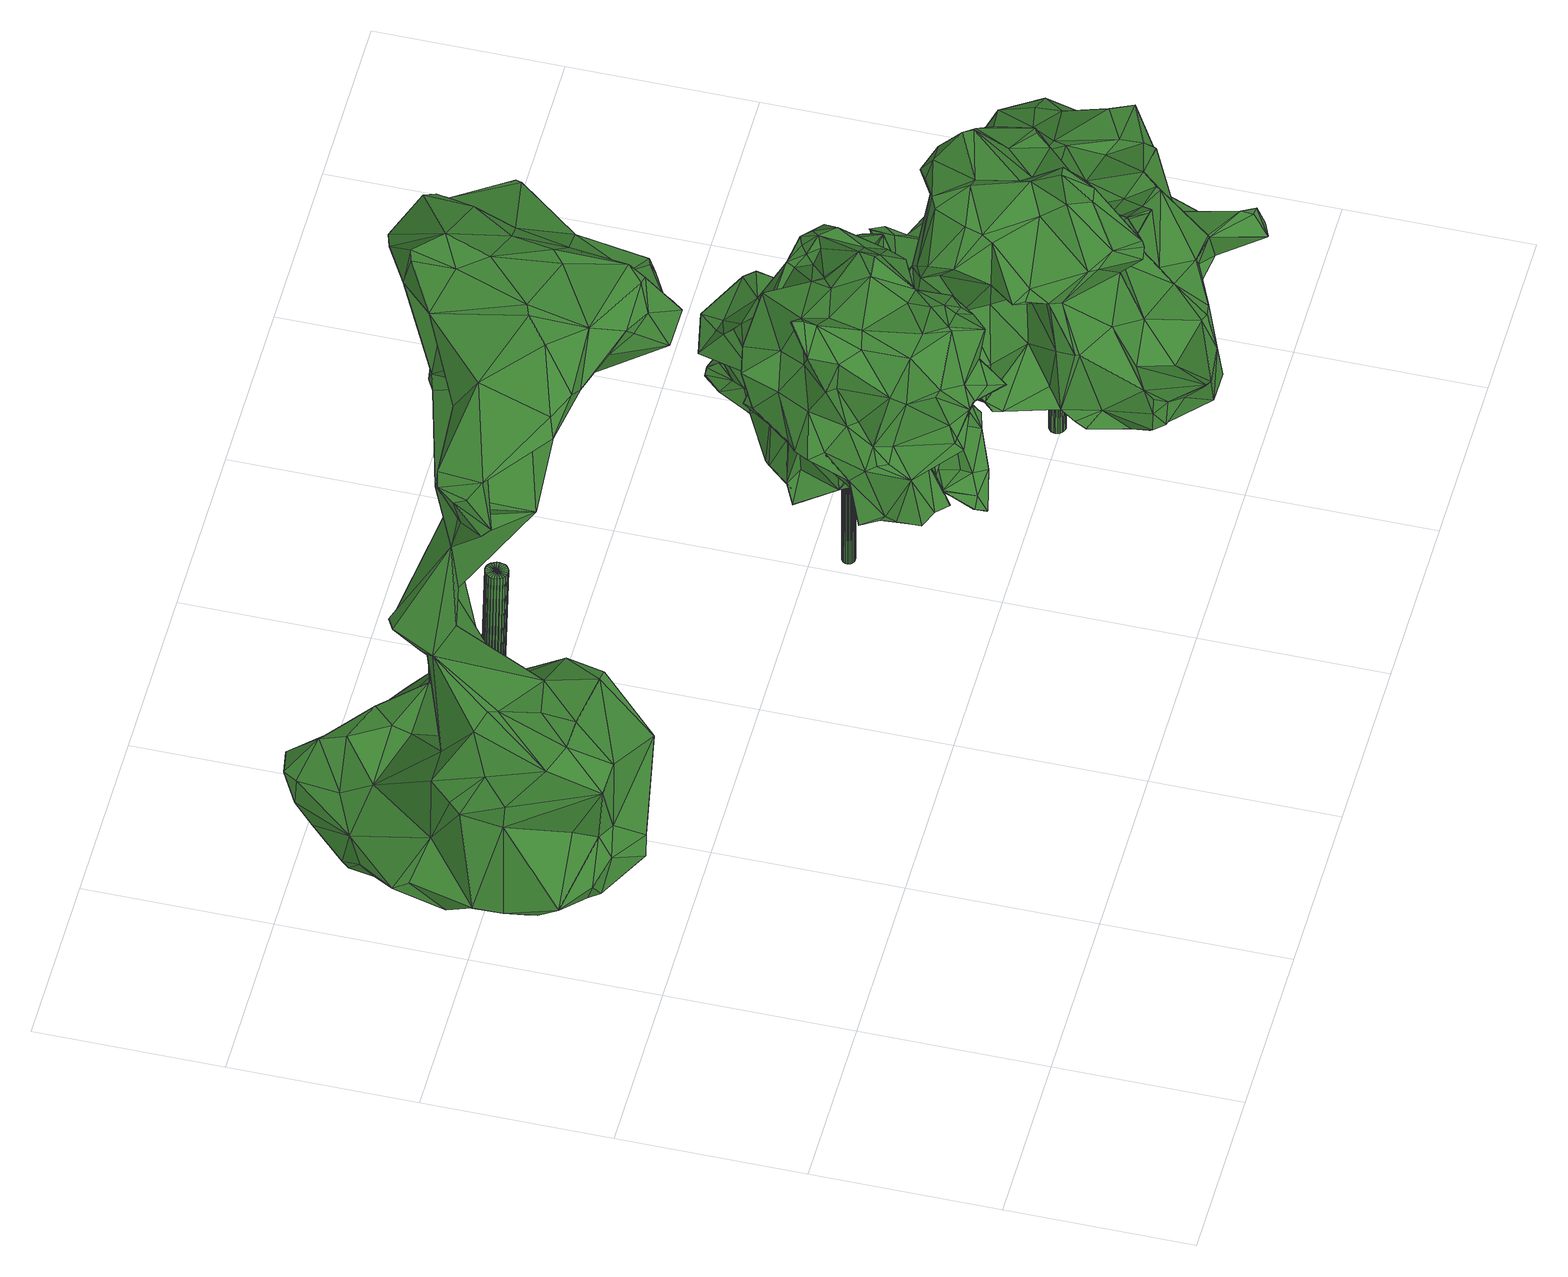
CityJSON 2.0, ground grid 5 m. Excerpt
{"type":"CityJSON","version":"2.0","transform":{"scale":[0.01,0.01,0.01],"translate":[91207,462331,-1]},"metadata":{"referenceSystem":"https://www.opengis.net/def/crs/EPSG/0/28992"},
"CityObjects":{
"tree1":{"type":"SolitaryVegetationObject","attributes":{"gtid":164,"crown_width_m":11.63,"crown_median_z":6.76,"trunk_H_m":7.31,"trunk_DBH_m":0.598,"trunk_radius_m":0.299,"trunk_base_height_m":-0.55,"original_gtid":"168"},"geometry":[{"type":"Solid","lod":"3","boundaries":[[[[0,1,2]],[[3,4,5]],[[6,7,8]],[[6,8,9]],[[10,11,12]],[[13,14,15]],[[9,8,16]],[[17,18,19]],[[20,1,21]],[[22,23,24]],[[22,25,23]],[[26,27,28]],[[29,30,31]],[[32,33,34]],[[27,35,36]],[[37,36,35]],[[38,39,40]],[[41,15,14]],[[42,43,44]],[[45,46,47]],[[17,48,49]],[[50,51,52]],[[53,54,55]],[[56,57,58]],[[59,60,61]],[[62,63,64]],[[65,7,66]],[[19,18,67]],[[68,69,70]],[[71,72,73]],[[74,31,30]],[[2,75,18]],[[38,76,39]],[[67,77,78]],[[79,80,81]],[[82,28,27]],[[83,84,85]],[[86,87,88]],[[71,75,20]],[[73,75,71]],[[89,81,90]],[[91,92,60]],[[50,52,93]],[[27,36,94]],[[55,95,56]],[[96,45,97]],[[98,99,97]],[[66,7,6]],[[62,42,63]],[[45,47,98]],[[100,101,102]],[[103,104,105]],[[106,107,108]],[[109,4,110]],[[27,94,111]],[[65,112,7]],[[99,113,114]],[[115,116,3]],[[117,15,32]],[[7,112,8]],[[118,119,120]],[[120,119,50]],[[121,122,123]],[[124,125,17]],[[19,124,17]],[[31,57,29]],[[41,32,15]],[[19,65,124]],[[70,126,127]],[[67,78,65]],[[91,59,92]],[[52,51,128]],[[65,19,67]],[[18,77,67]],[[129,130,131]],[[132,131,130]],[[133,134,135]],[[133,135,136]],[[137,69,68]],[[137,68,128]],[[32,34,117]],[[132,107,24]],[[60,138,68]],[[139,33,32]],[[55,56,140]],[[55,141,95]],[[128,51,142]],[[102,142,51]],[[117,34,143]],[[50,100,51]],[[134,144,145]],[[10,12,101]],[[114,60,92]],[[100,133,101]],[[18,146,2]],[[17,146,18]],[[147,78,77]],[[148,110,115]],[[148,149,110]],[[44,150,151]],[[152,153,154]],[[155,154,153]],[[152,156,153]],[[155,153,156]],[[24,107,106]],[[126,155,127]],[[155,126,154]],[[137,157,158]],[[100,50,159]],[[160,143,161]],[[32,41,139]],[[152,139,41]],[[156,152,41]],[[92,99,114]],[[162,163,164]],[[3,116,4]],[[136,135,165]],[[166,167,168]],[[169,166,168]],[[147,77,75]],[[101,170,157]],[[171,66,140]],[[55,140,66]],[[172,173,174]],[[172,175,173]],[[110,176,109]],[[45,98,97]],[[177,74,178]],[[179,12,180]],[[82,180,12]],[[144,118,120]],[[92,59,99]],[[39,181,85]],[[182,84,16]],[[183,184,163]],[[170,179,82]],[[96,97,99]],[[96,99,59]],[[154,158,152]],[[99,98,113]],[[103,105,80]],[[52,138,93]],[[145,144,185]],[[90,38,177]],[[38,186,177]],[[163,46,164]],[[85,181,104]],[[56,29,57]],[[95,29,56]],[[119,159,50]],[[137,126,69]],[[57,31,187]],[[58,57,125]],[[3,5,14]],[[188,14,5]],[[187,189,57]],[[57,189,190]],[[190,189,49]],[[190,49,48]],[[48,17,125]],[[48,125,190]],[[151,150,191]],[[93,120,50]],[[104,181,105]],[[54,141,55]],[[188,5,166]],[[102,51,100]],[[185,120,93]],[[1,75,2]],[[123,192,121]],[[136,193,173]],[[194,195,21]],[[196,129,197]],[[198,22,106]],[[199,132,200]],[[201,200,132]],[[172,174,146]],[[202,203,204]],[[205,114,206]],[[205,206,93]],[[202,207,208]],[[202,204,207]],[[145,162,121]],[[185,144,120]],[[123,122,64]],[[131,132,24]],[[31,74,187]],[[132,209,210]],[[209,130,36]],[[129,36,130]],[[204,143,211]],[[122,121,162]],[[136,212,133]],[[66,6,53]],[[76,90,81]],[[208,111,196]],[[21,1,194]],[[1,0,194]],[[194,193,136]],[[213,193,194]],[[185,162,145]],[[40,210,38]],[[13,15,117]],[[24,106,22]],[[94,129,196]],[[212,214,133]],[[34,33,161]],[[95,141,215]],[[34,161,143]],[[4,116,110]],[[190,125,57]],[[159,119,133]],[[70,61,68]],[[60,68,61]],[[193,213,216]],[[77,18,75]],[[128,138,52]],[[202,208,148]],[[195,136,217]],[[134,118,144]],[[90,76,38]],[[76,81,80]],[[63,42,151]],[[27,111,208]],[[115,110,116]],[[189,186,218]],[[95,74,29]],[[215,74,95]],[[219,63,151]],[[219,151,191]],[[141,220,221]],[[222,223,203]],[[203,202,222]],[[224,22,198]],[[224,198,87]],[[225,226,227]],[[127,61,70]],[[78,147,86]],[[21,195,71]],[[20,21,71]],[[228,229,149]],[[168,44,43]],[[168,167,44]],[[211,160,157]],[[211,143,160]],[[121,192,145]],[[134,145,192]],[[11,230,26]],[[78,86,65]],[[112,65,86]],[[73,231,232]],[[23,233,131]],[[234,173,175]],[[234,175,210]],[[182,85,84]],[[101,157,102]],[[151,42,44]],[[235,236,131]],[[85,104,83]],[[40,201,210]],[[141,79,215]],[[169,237,166]],[[169,127,237]],[[238,73,232]],[[238,232,147]],[[184,206,113]],[[96,59,239]],[[24,23,131]],[[72,71,217]],[[88,112,86]],[[133,100,159]],[[136,195,194]],[[177,178,90]],[[134,133,119]],[[240,107,199]],[[240,199,85]],[[115,202,148]],[[177,187,74]],[[177,186,187]],[[199,200,39]],[[173,37,136]],[[47,163,184]],[[220,54,226]],[[220,141,54]],[[82,179,180]],[[53,55,66]],[[84,83,225]],[[110,149,176]],[[44,167,150]],[[240,108,107]],[[241,141,221]],[[82,242,170]],[[211,242,204]],[[208,219,228]],[[89,243,215]],[[85,244,240]],[[79,81,89]],[[210,175,245]],[[162,62,122]],[[162,164,62]],[[62,64,122]],[[47,46,163]],[[245,49,218]],[[245,218,210]],[[94,36,129]],[[39,200,40]],[[201,40,200]],[[113,206,114]],[[246,219,235]],[[247,134,192]],[[10,101,133]],[[118,134,119]],[[192,123,64]],[[25,165,23]],[[22,165,25]],[[183,206,184]],[[93,206,183]],[[248,169,168]],[[227,226,54]],[[64,63,192]],[[58,125,124]],[[247,135,134]],[[137,142,102]],[[132,130,209]],[[39,76,181]],[[105,181,76]],[[105,76,80]],[[249,10,214]],[[249,214,212]],[[87,232,224]],[[235,208,236]],[[235,219,208]],[[45,250,46]],[[80,79,103]],[[89,215,79]],[[62,43,42]],[[222,13,223]],[[209,234,210]],[[207,204,82]],[[208,207,82]],[[208,82,27]],[[114,138,60]],[[165,233,23]],[[246,233,165]],[[230,249,212]],[[219,192,63]],[[11,249,230]],[[90,243,89]],[[251,172,146]],[[114,205,138]],[[93,138,205]],[[131,233,235]],[[58,124,171]],[[82,204,242]],[[227,252,9]],[[53,9,252]],[[208,196,236]],[[197,236,196]],[[197,129,236]],[[131,236,129]],[[29,74,30]],[[215,243,74]],[[189,187,186]],[[90,178,243]],[[74,243,178]],[[68,138,128]],[[169,61,127]],[[253,85,182]],[[253,182,244]],[[253,244,85]],[[191,254,219]],[[171,140,58]],[[58,140,56]],[[87,198,182]],[[182,198,244]],[[46,250,164]],[[96,250,45]],[[156,237,155]],[[127,155,237]],[[164,43,62]],[[136,165,22]],[[136,37,26]],[[136,26,230]],[[212,136,230]],[[10,133,214]],[[101,12,179]],[[170,101,179]],[[102,157,137]],[[143,203,117]],[[237,255,166]],[[217,256,72]],[[93,183,185]],[[162,183,163]],[[185,183,162]],[[98,184,113]],[[98,47,184]],[[11,10,249]],[[222,3,13]],[[13,3,14]],[[238,147,73]],[[248,168,239]],[[248,239,169]],[[96,239,250]],[[168,250,239]],[[38,210,218]],[[38,218,186]],[[70,69,126]],[[41,14,257]],[[14,255,257]],[[194,0,213]],[[59,91,60]],[[204,203,143]],[[192,219,247]],[[137,128,142]],[[73,147,75]],[[246,247,219]],[[104,225,83]],[[66,171,65]],[[252,54,53]],[[252,227,54]],[[124,65,171]],[[149,229,176]],[[165,135,246]],[[247,246,135]],[[146,174,258]],[[37,35,26]],[[27,26,35]],[[203,13,117]],[[224,232,231]],[[223,13,203]],[[146,17,251]],[[150,109,176]],[[148,208,228]],[[148,228,149]],[[244,108,240]],[[198,108,244]],[[258,174,216]],[[213,258,216]],[[237,156,257]],[[20,75,1]],[[41,257,156]],[[210,201,132]],[[84,225,227]],[[225,104,221]],[[103,241,221]],[[103,221,104]],[[220,225,221]],[[189,218,49]],[[59,61,169]],[[26,28,11]],[[11,28,12]],[[82,12,28]],[[237,257,255]],[[107,132,199]],[[3,222,115]],[[8,259,16]],[[112,259,8]],[[199,39,85]],[[88,259,112]],[[4,109,5]],[[106,108,198]],[[115,222,202]],[[22,231,72]],[[22,224,231]],[[14,188,255]],[[166,255,188]],[[72,256,22]],[[195,217,71]],[[109,150,5]],[[166,5,150]],[[167,166,150]],[[173,216,174]],[[193,216,173]],[[136,256,217]],[[22,256,136]],[[182,16,88]],[[182,88,87]],[[245,172,251]],[[175,172,245]],[[191,150,176]],[[191,176,254]],[[157,170,242]],[[157,242,211]],[[0,258,213]],[[169,239,59]],[[2,258,0]],[[146,258,2]],[[251,17,260]],[[16,84,261]],[[9,53,6]],[[227,261,84]],[[9,16,261]],[[9,261,227]],[[225,220,226]],[[241,79,141]],[[103,79,241]],[[49,260,17]],[[251,260,245]],[[245,260,49]],[[73,72,231]],[[234,262,173]],[[173,262,37]],[[37,262,36]],[[36,262,209]],[[234,209,262]],[[86,232,87]],[[86,147,232]],[[43,164,250]],[[168,43,250]],[[196,111,94]],[[228,219,254]],[[235,233,246]],[[88,16,259]],[[254,176,229]],[[254,229,228]],[[157,160,158]],[[139,158,33]],[[152,158,139]],[[161,33,158]],[[137,158,126]],[[126,158,154]],[[161,158,160]],[[263,264,265]],[[263,265,266]],[[266,265,267]],[[266,267,268]],[[265,264,269]],[[265,269,267]],[[267,269,270]],[[267,270,268]],[[269,264,271]],[[269,271,270]],[[270,271,272]],[[270,272,268]],[[271,264,273]],[[271,273,272]],[[272,273,274]],[[272,274,268]],[[273,264,275]],[[273,275,274]],[[274,275,276]],[[274,276,268]],[[275,264,277]],[[275,277,276]],[[276,277,278]],[[276,278,268]],[[277,264,279]],[[277,279,278]],[[278,279,280]],[[278,280,268]],[[279,264,281]],[[279,281,280]],[[280,281,282]],[[280,282,268]],[[281,264,283]],[[281,283,282]],[[282,283,284]],[[282,284,268]],[[283,264,285]],[[283,285,284]],[[284,285,286]],[[284,286,268]],[[285,264,287]],[[285,287,286]],[[286,287,288]],[[286,288,268]],[[287,264,289]],[[287,289,288]],[[288,289,290]],[[288,290,268]],[[289,264,291]],[[289,291,290]],[[290,291,292]],[[290,292,268]],[[291,264,293]],[[291,293,292]],[[292,293,294]],[[292,294,268]],[[293,264,295]],[[293,295,294]],[[294,295,296]],[[294,296,268]],[[295,264,297]],[[295,297,296]],[[296,297,298]],[[296,298,268]],[[297,264,299]],[[297,299,298]],[[298,299,300]],[[298,300,268]],[[299,264,301]],[[299,301,300]],[[300,301,302]],[[300,302,268]],[[301,264,303]],[[301,303,302]],[[302,303,304]],[[302,304,268]],[[303,264,305]],[[303,305,304]],[[304,305,306]],[[304,306,268]],[[305,264,307]],[[305,307,306]],[[306,307,308]],[[306,308,268]],[[307,264,309]],[[307,309,308]],[[308,309,310]],[[308,310,268]],[[309,264,311]],[[309,311,310]],[[310,311,312]],[[310,312,268]],[[311,264,263]],[[311,263,312]],[[312,263,266]],[[312,266,268]]]]}]},
"tree2":{"type":"SolitaryVegetationObject","attributes":{"gtid":230,"crown_width_m":7.37,"crown_median_z":6.61,"trunk_H_m":6.87,"trunk_DBH_m":0.347,"trunk_radius_m":0.173,"trunk_base_height_m":-0.26,"original_gtid":"235"},"geometry":[{"type":"Solid","lod":"3","boundaries":[[[[313,314,315]],[[316,317,318]],[[319,320,321]],[[322,321,323]],[[324,325,326]],[[327,328,329]],[[330,331,332]],[[333,334,335]],[[336,337,338]],[[339,340,341]],[[342,341,340]],[[343,319,344]],[[345,346,347]],[[343,348,349]],[[350,351,352]],[[353,354,355]],[[356,357,358]],[[359,360,361]],[[362,363,364]],[[365,366,367]],[[368,369,370]],[[371,372,373]],[[374,375,376]],[[377,376,375]],[[378,379,380]],[[381,382,383]],[[329,328,384]],[[385,386,387]],[[388,387,386]],[[389,346,390]],[[391,392,393]],[[329,394,327]],[[370,395,391]],[[370,391,396]],[[397,398,399]],[[321,400,319]],[[327,401,328]],[[322,402,403]],[[388,379,404]],[[356,358,405]],[[406,407,376]],[[382,381,408]],[[409,403,402]],[[410,335,334]],[[411,356,412]],[[411,412,413]],[[394,329,382]],[[334,333,414]],[[415,416,417]],[[396,418,370]],[[419,415,318]],[[420,421,377]],[[422,421,420]],[[342,423,424]],[[425,361,426]],[[334,414,410]],[[427,428,429]],[[430,431,353]],[[353,355,430]],[[432,433,434]],[[435,401,327]],[[379,426,436]],[[425,426,379]],[[437,335,438]],[[437,438,413]],[[338,337,439]],[[338,439,430]],[[415,419,440]],[[441,413,410]],[[352,442,443]],[[444,445,446]],[[342,446,445]],[[409,447,403]],[[369,447,370]],[[448,449,450]],[[451,452,453]],[[454,455,456]],[[420,375,457]],[[328,401,458]],[[459,460,461]],[[462,463,325]],[[464,465,362]],[[466,465,464]],[[388,425,379]],[[467,444,466]],[[449,468,450]],[[345,347,469]],[[470,467,471]],[[467,470,444]],[[472,473,352]],[[449,474,475]],[[385,475,474]],[[322,323,402]],[[315,314,476]],[[477,349,478]],[[479,480,481]],[[479,481,469]],[[396,391,482]],[[350,483,484]],[[485,486,487]],[[488,486,485]],[[489,317,316]],[[489,316,406]],[[490,369,484]],[[327,394,491]],[[408,492,493]],[[494,485,487]],[[485,494,495]],[[430,439,496]],[[337,496,439]],[[497,336,313]],[[497,313,315]],[[369,498,484]],[[365,499,383]],[[364,500,501]],[[499,427,502]],[[473,359,352]],[[503,504,487]],[[398,505,378]],[[506,507,417]],[[432,508,509]],[[510,509,508]],[[313,336,511]],[[512,321,320]],[[418,513,514]],[[515,516,517]],[[396,482,518]],[[503,487,519]],[[342,520,341]],[[440,521,415]],[[505,422,420]],[[356,405,422]],[[389,390,522]],[[353,523,524]],[[499,381,383]],[[525,339,410]],[[365,427,499]],[[512,320,526]],[[476,445,444]],[[527,528,460]],[[528,461,460]],[[496,470,471]],[[496,471,529]],[[477,320,349]],[[319,349,320]],[[488,485,530]],[[455,436,518]],[[394,382,491]],[[531,399,532]],[[454,399,455]],[[381,492,408]],[[399,456,533]],[[454,456,399]],[[531,397,399]],[[463,462,534]],[[412,356,535]],[[412,535,413]],[[373,431,430]],[[327,491,435]],[[323,512,402]],[[536,531,537]],[[538,539,384]],[[540,541,542]],[[500,364,363]],[[362,424,344]],[[507,543,415]],[[487,504,494]],[[436,380,379]],[[348,515,333]],[[329,366,382]],[[383,382,366]],[[448,544,449]],[[545,449,544]],[[389,458,346]],[[389,538,458]],[[460,459,546]],[[547,417,548]],[[547,460,417]],[[333,515,414]],[[356,422,535]],[[540,525,414]],[[441,525,540]],[[496,337,497]],[[352,359,361]],[[397,535,422]],[[549,363,362]],[[358,421,405]],[[351,550,472]],[[551,330,552]],[[551,552,462]],[[332,553,330]],[[352,351,472]],[[361,425,554]],[[388,554,425]],[[462,552,555]],[[534,462,555]],[[358,317,421]],[[556,557,558]],[[491,382,559]],[[482,560,399]],[[422,405,421]],[[526,409,512]],[[343,423,348]],[[343,344,423]],[[447,490,403]],[[348,423,515]],[[506,561,542]],[[321,510,400]],[[554,386,385]],[[388,386,554]],[[422,505,398]],[[422,398,397]],[[556,408,493]],[[557,556,493]],[[510,508,562]],[[526,320,392]],[[319,343,349]],[[323,321,512]],[[402,512,409]],[[457,563,420]],[[378,420,563]],[[355,507,564]],[[565,555,566]],[[321,322,510]],[[324,326,567]],[[506,417,561]],[[367,366,568]],[[538,384,458]],[[328,458,384]],[[336,338,569]],[[511,336,569]],[[535,397,531]],[[554,385,558]],[[504,523,570]],[[431,570,523]],[[508,432,571]],[[460,572,417]],[[488,530,534]],[[407,534,530]],[[573,549,362]],[[529,373,430]],[[393,560,391]],[[393,532,560]],[[573,400,549]],[[574,415,543]],[[376,421,489]],[[377,421,376]],[[496,497,470]],[[324,462,325]],[[490,484,433]],[[508,571,434]],[[346,458,347]],[[368,550,498]],[[567,551,324]],[[575,428,576]],[[399,560,532]],[[447,369,490]],[[344,424,423]],[[545,577,480]],[[495,577,545]],[[525,441,528]],[[361,578,352]],[[540,521,441]],[[455,533,456]],[[482,533,455]],[[482,455,518]],[[533,482,399]],[[374,376,579]],[[580,375,581]],[[371,373,529]],[[494,371,495]],[[528,521,540]],[[389,501,538]],[[464,362,364]],[[464,364,466]],[[377,375,420]],[[396,518,418]],[[342,445,423]],[[391,560,482]],[[378,563,404]],[[400,510,549]],[[494,504,372]],[[404,387,388]],[[582,569,338]],[[542,569,582]],[[506,355,564]],[[582,338,430]],[[428,583,584]],[[507,415,417]],[[542,541,569]],[[484,483,429]],[[434,484,429]],[[317,585,318]],[[358,585,317]],[[316,326,406]],[[406,326,463]],[[441,411,413]],[[440,411,441]],[[410,438,335]],[[434,575,562]],[[576,562,575]],[[440,419,411]],[[352,502,427]],[[384,366,329]],[[574,326,415]],[[567,326,574]],[[567,574,543]],[[504,524,523]],[[444,470,476]],[[408,586,587]],[[588,586,408]],[[475,580,449]],[[316,415,326]],[[457,375,580]],[[384,539,366]],[[453,452,589]],[[426,513,436]],[[368,498,369]],[[451,590,559]],[[382,451,559]],[[491,559,590]],[[435,491,590]],[[478,591,532]],[[531,532,591]],[[441,521,440]],[[497,337,336]],[[540,446,528]],[[573,319,400]],[[576,510,562]],[[576,549,510]],[[344,319,573]],[[416,548,417]],[[532,393,478]],[[477,478,393]],[[524,354,353]],[[592,354,524]],[[320,393,392]],[[320,477,393]],[[442,578,557]],[[593,565,566]],[[526,395,409]],[[447,409,395]],[[447,395,370]],[[495,371,577]],[[392,395,526]],[[413,535,594]],[[391,395,392]],[[524,504,503]],[[524,503,595]],[[413,594,437]],[[404,457,387]],[[376,489,406]],[[555,593,566]],[[494,372,371]],[[436,455,380]],[[553,552,330]],[[503,488,593]],[[503,593,595]],[[596,449,545]],[[451,587,586]],[[446,525,528]],[[342,525,446]],[[540,546,446]],[[459,461,424]],[[462,324,551]],[[521,416,415]],[[527,416,528]],[[521,528,416]],[[545,544,495]],[[451,586,449]],[[529,430,496]],[[597,576,428]],[[527,460,416]],[[475,387,580]],[[434,433,484]],[[408,556,588]],[[404,563,457]],[[528,598,461]],[[558,385,556]],[[583,429,584]],[[471,467,529]],[[546,444,446]],[[442,352,578]],[[558,557,578]],[[497,315,470]],[[476,470,315]],[[316,318,415]],[[529,599,480]],[[467,599,529]],[[541,414,600]],[[541,600,569]],[[531,591,537]],[[478,537,591]],[[378,505,420]],[[350,352,427]],[[317,489,421]],[[382,408,451]],[[410,413,438]],[[515,517,414]],[[383,366,365]],[[515,423,516]],[[555,552,553]],[[344,573,362]],[[490,433,601]],[[483,427,429]],[[483,350,427]],[[547,548,416]],[[410,414,525]],[[353,431,523]],[[455,399,380]],[[398,380,399]],[[430,602,582]],[[355,602,430]],[[424,461,520]],[[522,501,389]],[[424,520,342]],[[370,418,368]],[[453,480,479]],[[518,436,513]],[[529,480,577]],[[529,577,371]],[[331,543,507]],[[376,407,579]],[[428,584,429]],[[553,593,555]],[[551,567,330]],[[543,331,567]],[[331,330,567]],[[453,603,451]],[[542,602,506]],[[335,478,604]],[[404,379,378]],[[335,604,333]],[[385,387,475]],[[580,387,457]],[[554,578,361]],[[557,493,442]],[[442,493,443]],[[410,339,441]],[[441,339,528]],[[488,503,486]],[[569,600,511]],[[458,401,605]],[[458,605,347]],[[579,530,485]],[[407,530,579]],[[345,390,346]],[[522,390,345]],[[472,550,368]],[[545,480,589]],[[449,452,451]],[[596,452,449]],[[443,502,352]],[[545,589,452]],[[596,545,452]],[[448,606,544]],[[570,431,373]],[[372,570,373]],[[322,403,509]],[[520,461,607]],[[398,378,380]],[[322,509,510]],[[597,538,501]],[[597,501,576]],[[492,502,493]],[[443,493,502]],[[381,499,502]],[[381,502,492]],[[511,600,313]],[[558,578,554]],[[540,561,546]],[[561,540,542]],[[385,474,588]],[[453,589,480]],[[345,469,481]],[[345,481,522]],[[467,481,599]],[[480,599,481]],[[582,602,542]],[[546,459,465]],[[546,465,444]],[[444,465,466]],[[536,608,437]],[[335,437,608]],[[356,411,357]],[[500,363,576]],[[549,576,363]],[[540,414,541]],[[463,407,406]],[[407,463,534]],[[418,514,360]],[[467,466,481]],[[364,522,481]],[[364,481,466]],[[426,361,360]],[[333,604,348]],[[349,348,604]],[[349,604,478]],[[335,608,478]],[[537,478,608]],[[536,537,608]],[[368,360,472]],[[368,418,360]],[[472,360,473]],[[473,360,359]],[[339,609,598]],[[586,588,474]],[[586,474,449]],[[385,588,556]],[[504,570,372]],[[339,598,528]],[[536,594,531]],[[535,531,594]],[[597,610,538]],[[424,465,459]],[[424,362,465]],[[453,611,590]],[[332,331,592]],[[479,469,612]],[[479,612,453]],[[342,340,525]],[[339,525,340]],[[460,547,416]],[[401,611,613]],[[453,613,611]],[[536,437,594]],[[314,445,476]],[[486,519,487]],[[503,519,486]],[[609,520,607]],[[506,602,355]],[[432,434,571]],[[403,490,509]],[[463,326,325]],[[417,572,561]],[[500,576,501]],[[426,514,513]],[[426,360,514]],[[546,572,460]],[[427,610,428]],[[427,365,610]],[[451,408,587]],[[364,501,522]],[[597,428,610]],[[612,469,613]],[[469,347,613]],[[365,538,610]],[[365,367,538]],[[318,585,357]],[[358,357,585]],[[609,341,520]],[[339,341,609]],[[314,517,516]],[[314,516,423]],[[451,603,590]],[[453,590,603]],[[314,313,517]],[[506,564,507]],[[318,357,419]],[[411,419,357]],[[590,611,614]],[[590,614,435]],[[374,606,615]],[[450,615,448]],[[448,615,606]],[[561,572,546]],[[468,449,580]],[[616,495,617]],[[616,617,606]],[[579,606,374]],[[544,606,617]],[[544,617,495]],[[495,616,485]],[[485,616,579]],[[606,579,616]],[[468,615,450]],[[468,580,615]],[[374,615,375]],[[580,581,615]],[[375,615,581]],[[595,592,524]],[[612,613,453]],[[613,347,605]],[[613,605,401]],[[539,568,366]],[[539,538,568]],[[367,568,538]],[[593,592,595]],[[507,592,331]],[[593,553,592]],[[553,332,592]],[[418,518,513]],[[600,414,517]],[[600,517,313]],[[592,507,354]],[[355,354,507]],[[534,565,488]],[[488,565,593]],[[508,434,562]],[[575,434,583]],[[565,534,555]],[[423,445,314]],[[609,607,598]],[[461,598,607]],[[435,614,401]],[[611,401,614]],[[601,509,490]],[[433,432,618]],[[433,618,601]],[[601,618,509]],[[509,618,432]],[[434,429,583]],[[575,583,428]],[[484,498,550]],[[351,350,550]],[[484,550,350]],[[619,620,621]],[[619,621,622]],[[622,621,623]],[[622,623,624]],[[621,620,625]],[[621,625,623]],[[623,625,626]],[[623,626,624]],[[625,620,627]],[[625,627,626]],[[626,627,628]],[[626,628,624]],[[627,620,629]],[[627,629,628]],[[628,629,630]],[[628,630,624]],[[629,620,631]],[[629,631,630]],[[630,631,632]],[[630,632,624]],[[631,620,633]],[[631,633,632]],[[632,633,634]],[[632,634,624]],[[633,620,635]],[[633,635,634]],[[634,635,636]],[[634,636,624]],[[635,620,637]],[[635,637,636]],[[636,637,638]],[[636,638,624]],[[637,620,639]],[[637,639,638]],[[638,639,640]],[[638,640,624]],[[639,620,641]],[[639,641,640]],[[640,641,642]],[[640,642,624]],[[641,620,643]],[[641,643,642]],[[642,643,644]],[[642,644,624]],[[643,620,645]],[[643,645,644]],[[644,645,646]],[[644,646,624]],[[645,620,647]],[[645,647,646]],[[646,647,648]],[[646,648,624]],[[647,620,649]],[[647,649,648]],[[648,649,650]],[[648,650,624]],[[649,620,651]],[[649,651,650]],[[650,651,652]],[[650,652,624]],[[651,620,653]],[[651,653,652]],[[652,653,654]],[[652,654,624]],[[653,620,655]],[[653,655,654]],[[654,655,656]],[[654,656,624]],[[655,620,657]],[[655,657,656]],[[656,657,658]],[[656,658,624]],[[657,620,659]],[[657,659,658]],[[658,659,660]],[[658,660,624]],[[659,620,661]],[[659,661,660]],[[660,661,662]],[[660,662,624]],[[661,620,663]],[[661,663,662]],[[662,663,664]],[[662,664,624]],[[663,620,665]],[[663,665,664]],[[664,665,666]],[[664,666,624]],[[665,620,667]],[[665,667,666]],[[666,667,668]],[[666,668,624]],[[667,620,619]],[[667,619,668]],[[668,619,622]],[[668,622,624]]]]}]},
"tree3":{"type":"SolitaryVegetationObject","attributes":{"gtid":231,"crown_width_m":10.08,"crown_median_z":5.76,"trunk_H_m":5.9,"trunk_DBH_m":0.44,"trunk_radius_m":0.22,"trunk_base_height_m":-0.14,"original_gtid":"236"},"geometry":[{"type":"Solid","lod":"3","boundaries":[[[[669,670,671]],[[669,671,672]],[[673,674,675]],[[676,677,678]],[[679,671,680]],[[681,680,671]],[[682,683,684]],[[685,686,687]],[[688,689,690]],[[691,692,693]],[[694,695,696]],[[697,698,699]],[[700,701,702]],[[703,704,705]],[[706,699,698]],[[707,671,708]],[[707,672,671]],[[709,710,711]],[[712,713,714]],[[701,715,716]],[[717,718,719]],[[720,719,718]],[[702,721,722]],[[701,723,702]],[[704,724,705]],[[725,726,727]],[[728,729,730]],[[731,732,733]],[[731,733,734]],[[676,735,736]],[[737,728,699]],[[738,739,740]],[[710,741,742]],[[743,744,745]],[[708,746,707]],[[747,748,749]],[[670,681,671]],[[750,751,752]],[[750,752,748]],[[689,753,754]],[[755,756,757]],[[694,758,695]],[[759,760,761]],[[762,669,763]],[[672,763,669]],[[756,755,764]],[[687,756,764]],[[765,766,680]],[[765,680,724]],[[767,758,768]],[[769,768,758]],[[770,771,772]],[[772,773,774]],[[737,729,728]],[[773,740,739]],[[771,740,773]],[[775,776,777]],[[670,669,762]],[[778,716,779]],[[780,781,782]],[[708,783,746]],[[784,785,786]],[[781,783,787]],[[783,781,746]],[[674,788,789]],[[763,780,790]],[[769,758,694]],[[791,792,793]],[[791,728,792]],[[794,738,795]],[[682,796,797]],[[747,750,748]],[[798,799,800]],[[801,737,706]],[[706,737,699]],[[692,802,803]],[[804,805,806]],[[804,807,805]],[[808,809,810]],[[781,780,746]],[[682,684,796]],[[772,811,770]],[[696,812,769]],[[813,814,815]],[[816,808,817]],[[818,710,819]],[[801,820,821]],[[822,703,823]],[[705,823,703]],[[788,674,824]],[[738,794,739]],[[739,794,825]],[[825,794,826]],[[680,787,679]],[[827,828,829]],[[830,829,828]],[[831,743,745]],[[729,737,832]],[[754,833,834]],[[760,835,836]],[[837,835,760]],[[696,829,830]],[[800,838,839]],[[810,768,840]],[[835,805,807]],[[837,805,835]],[[745,841,842]],[[717,763,790]],[[786,675,674]],[[786,674,843]],[[718,844,845]],[[846,684,847]],[[696,769,694]],[[771,773,772]],[[848,849,695]],[[778,701,716]],[[696,695,849]],[[850,851,802]],[[819,710,852]],[[819,852,751]],[[853,854,841]],[[730,855,856]],[[855,840,846]],[[857,812,696]],[[710,742,711]],[[858,859,832]],[[860,839,744]],[[799,836,861]],[[862,806,805]],[[863,864,865]],[[784,866,861]],[[867,868,725]],[[755,757,869]],[[870,871,872]],[[862,670,873]],[[874,836,799]],[[712,714,869]],[[712,869,757]],[[770,740,771]],[[875,799,861]],[[700,715,701]],[[731,822,823]],[[672,746,780]],[[794,795,826]],[[709,876,777]],[[745,744,853]],[[877,878,879]],[[717,719,880]],[[881,865,874]],[[882,883,884]],[[885,886,697]],[[887,840,769]],[[887,769,812]],[[888,826,795]],[[888,698,826]],[[889,890,891]],[[889,891,892]],[[893,727,726]],[[707,746,672]],[[884,894,882]],[[752,751,852]],[[673,675,807]],[[786,807,675]],[[714,895,869]],[[749,748,752]],[[749,752,896]],[[747,749,858]],[[858,821,747]],[[792,878,877]],[[897,898,728]],[[709,777,896]],[[820,801,888]],[[880,899,762]],[[759,761,900]],[[730,901,855]],[[859,901,730]],[[902,903,736]],[[744,839,838]],[[904,905,906]],[[907,905,904]],[[709,852,710]],[[908,782,765]],[[766,765,782]],[[681,759,909]],[[784,843,866]],[[716,910,797]],[[759,837,760]],[[805,837,759]],[[805,759,862]],[[863,865,831]],[[718,845,720]],[[758,911,695]],[[767,911,758]],[[728,898,792]],[[878,792,898]],[[912,700,892]],[[747,821,820]],[[825,826,885]],[[825,885,685]],[[913,793,914]],[[885,914,793]],[[710,818,741]],[[846,887,684]],[[779,797,796]],[[779,796,915]],[[902,736,842]],[[887,846,840]],[[800,799,875]],[[708,671,679]],[[916,777,876]],[[765,724,704]],[[824,674,673]],[[725,770,867]],[[840,855,901]],[[841,745,853]],[[866,843,789]],[[888,706,698]],[[739,825,773]],[[917,918,871]],[[845,911,720]],[[747,820,750]],[[783,679,787]],[[783,708,679]],[[919,759,900]],[[695,911,848]],[[920,776,899]],[[920,899,880]],[[921,910,715]],[[716,715,910]],[[787,680,781]],[[766,781,680]],[[824,789,788]],[[820,893,750]],[[922,824,673]],[[824,882,691]],[[888,801,706]],[[709,752,852]],[[752,709,896]],[[923,871,831]],[[922,882,824]],[[883,882,922]],[[720,911,767]],[[924,803,802]],[[884,925,926]],[[927,928,845]],[[862,681,670]],[[759,681,862]],[[868,867,929]],[[685,930,774]],[[733,872,871]],[[722,892,702]],[[715,700,912]],[[885,826,886]],[[842,871,923]],[[842,923,745]],[[772,774,869]],[[863,831,931]],[[800,875,932]],[[803,933,934]],[[731,823,705]],[[681,909,680]],[[725,727,740]],[[740,727,738]],[[825,685,773]],[[795,727,893]],[[725,740,770]],[[854,712,935]],[[693,692,803]],[[803,936,693]],[[786,835,807]],[[674,789,843]],[[835,786,785]],[[738,727,795]],[[937,898,897]],[[878,898,937]],[[732,900,761]],[[705,900,732]],[[756,935,757]],[[883,804,873]],[[916,876,926]],[[863,732,864]],[[880,763,717]],[[762,763,880]],[[790,782,908]],[[873,806,862]],[[873,804,806]],[[795,893,888]],[[820,888,893]],[[884,883,925]],[[703,908,938]],[[703,938,765]],[[884,741,894]],[[921,939,703]],[[750,893,751]],[[855,846,856]],[[940,775,926]],[[827,690,941]],[[833,941,690]],[[942,690,827]],[[887,796,684]],[[696,849,829]],[[809,880,719]],[[850,894,818]],[[741,818,894]],[[700,702,892]],[[882,894,691]],[[688,845,928]],[[943,910,734]],[[944,735,897]],[[836,874,760]],[[797,910,943]],[[698,886,826]],[[943,735,944]],[[797,943,944]],[[890,889,945]],[[736,903,676]],[[946,676,903]],[[947,948,816]],[[850,868,929]],[[851,850,929]],[[687,907,756]],[[813,744,838]],[[813,853,744]],[[780,782,790]],[[790,718,717]],[[793,685,885]],[[769,840,768]],[[940,670,762]],[[864,732,761]],[[761,760,874]],[[761,874,864]],[[687,686,949]],[[949,907,687]],[[931,872,733]],[[873,670,940]],[[940,776,775]],[[734,822,731]],[[913,914,791]],[[692,850,802]],[[881,839,860]],[[940,926,873]],[[940,762,776]],[[845,690,911]],[[688,690,845]],[[704,703,765]],[[908,703,950]],[[731,705,732]],[[754,834,951]],[[689,951,834]],[[944,682,797]],[[909,759,919]],[[909,919,680]],[[741,884,742]],[[792,877,793]],[[877,686,793]],[[685,793,686]],[[907,949,937]],[[833,754,941]],[[936,813,693]],[[853,813,815]],[[676,678,735]],[[851,929,867]],[[688,721,723]],[[904,735,678]],[[712,854,713]],[[803,934,936]],[[813,936,934]],[[721,928,722]],[[688,928,721]],[[730,856,728]],[[848,942,849]],[[942,829,849]],[[734,733,918]],[[676,946,952]],[[830,857,696]],[[870,872,931]],[[798,839,881]],[[800,839,798]],[[910,822,734]],[[880,809,808]],[[763,672,780]],[[911,942,848]],[[871,918,733]],[[678,677,953]],[[950,890,954]],[[818,726,868]],[[950,955,890]],[[939,955,950]],[[678,953,904]],[[757,935,712]],[[924,851,770]],[[725,868,726]],[[781,766,782]],[[773,685,774]],[[753,778,754]],[[924,933,803]],[[770,933,924]],[[688,753,689]],[[753,723,701]],[[811,933,770]],[[934,933,811]],[[864,874,865]],[[881,743,865]],[[831,865,743]],[[947,817,859]],[[910,921,822]],[[913,791,793]],[[921,703,822]],[[879,949,877]],[[686,877,949]],[[871,842,736]],[[932,693,838]],[[932,838,800]],[[813,838,693]],[[784,861,785]],[[941,828,827]],[[697,914,885]],[[779,915,956]],[[858,957,821]],[[824,958,789]],[[691,958,824]],[[789,958,866]],[[709,711,884]],[[742,884,711]],[[907,906,905]],[[702,723,721]],[[810,901,808]],[[840,901,810]],[[944,847,683]],[[682,944,683]],[[684,683,847]],[[858,749,947]],[[835,785,836]],[[932,875,958]],[[932,958,693]],[[693,958,691]],[[866,958,861]],[[875,861,958]],[[871,870,831]],[[688,723,753]],[[692,691,894]],[[937,949,878]],[[878,949,879]],[[952,677,676]],[[942,911,690]],[[943,918,917]],[[734,918,943]],[[776,762,899]],[[935,902,854]],[[935,952,902]],[[948,776,920]],[[847,856,846]],[[946,902,952]],[[705,724,900]],[[919,900,724]],[[827,829,942]],[[925,873,926]],[[925,883,873]],[[904,959,907]],[[953,959,904]],[[733,863,931]],[[863,733,732]],[[941,754,778]],[[960,915,796]],[[923,831,745]],[[931,831,870]],[[690,689,834]],[[893,819,751]],[[726,819,893]],[[749,948,947]],[[818,819,726]],[[692,894,850]],[[770,851,867]],[[944,856,847]],[[897,856,944]],[[897,728,856]],[[753,701,778]],[[897,906,937]],[[874,799,798]],[[881,874,798]],[[697,886,698]],[[861,836,785]],[[743,881,860]],[[743,860,744]],[[719,720,961]],[[767,961,720]],[[765,938,908]],[[858,947,859]],[[779,956,830]],[[830,956,857]],[[915,857,956]],[[715,939,921]],[[926,775,916]],[[854,902,842]],[[809,719,961]],[[768,961,767]],[[810,961,768]],[[810,809,961]],[[716,797,779]],[[904,906,735]],[[897,735,906]],[[907,937,906]],[[729,859,730]],[[832,962,858]],[[801,957,737]],[[801,821,957]],[[832,737,957]],[[699,728,791]],[[699,791,914]],[[808,859,817]],[[772,869,895]],[[963,772,895]],[[815,713,853]],[[841,854,842]],[[859,729,832]],[[859,808,901]],[[687,764,930]],[[687,930,685]],[[755,930,764]],[[917,871,736]],[[869,930,755]],[[774,930,869]],[[735,943,917]],[[735,917,736]],[[850,818,868]],[[924,802,851]],[[697,699,914]],[[927,845,844]],[[945,964,954]],[[890,945,954]],[[954,927,965]],[[844,965,927]],[[844,954,965]],[[722,928,945]],[[927,964,928]],[[927,954,964]],[[945,928,964]],[[816,920,808]],[[808,920,880]],[[948,920,816]],[[680,919,724]],[[854,853,713]],[[963,934,811]],[[895,814,963]],[[963,811,772]],[[912,939,715]],[[915,960,857]],[[713,815,814]],[[713,814,714]],[[966,790,908]],[[895,714,814]],[[963,814,934]],[[934,814,813]],[[896,777,749]],[[749,777,948]],[[950,966,908]],[[844,966,954]],[[954,966,950]],[[966,844,790]],[[844,718,790]],[[857,960,812]],[[858,962,957]],[[957,962,832]],[[883,967,804]],[[807,804,967]],[[922,967,883]],[[673,967,922]],[[673,807,967]],[[884,926,876]],[[884,876,709]],[[948,777,776]],[[916,775,777]],[[907,959,756]],[[677,959,953]],[[677,952,959]],[[935,756,959]],[[935,959,952]],[[941,778,828]],[[779,828,778]],[[830,828,779]],[[912,955,939]],[[689,754,951]],[[812,960,796]],[[812,796,887]],[[784,786,843]],[[690,834,833]],[[950,703,939]],[[816,817,947]],[[892,955,912]],[[891,955,892]],[[945,889,722]],[[892,722,889]],[[891,890,955]],[[902,946,903]],[[968,969,970]],[[968,970,971]],[[971,970,972]],[[971,972,973]],[[970,969,974]],[[970,974,972]],[[972,974,975]],[[972,975,973]],[[974,969,976]],[[974,976,975]],[[975,976,977]],[[975,977,973]],[[976,969,978]],[[976,978,977]],[[977,978,979]],[[977,979,973]],[[978,969,980]],[[978,980,979]],[[979,980,981]],[[979,981,973]],[[980,969,982]],[[980,982,981]],[[981,982,983]],[[981,983,973]],[[982,969,984]],[[982,984,983]],[[983,984,985]],[[983,985,973]],[[984,969,986]],[[984,986,985]],[[985,986,987]],[[985,987,973]],[[986,969,988]],[[986,988,987]],[[987,988,989]],[[987,989,973]],[[988,969,990]],[[988,990,989]],[[989,990,991]],[[989,991,973]],[[990,969,992]],[[990,992,991]],[[991,992,993]],[[991,993,973]],[[992,969,994]],[[992,994,993]],[[993,994,995]],[[993,995,973]],[[994,969,996]],[[994,996,995]],[[995,996,997]],[[995,997,973]],[[996,969,998]],[[996,998,997]],[[997,998,999]],[[997,999,973]],[[998,969,1000]],[[998,1000,999]],[[999,1000,1001]],[[999,1001,973]],[[1000,969,1002]],[[1000,1002,1001]],[[1001,1002,1003]],[[1001,1003,973]],[[1002,969,1004]],[[1002,1004,1003]],[[1003,1004,1005]],[[1003,1005,973]],[[1004,969,1006]],[[1004,1006,1005]],[[1005,1006,1007]],[[1005,1007,973]],[[1006,969,1008]],[[1006,1008,1007]],[[1007,1008,1009]],[[1007,1009,973]],[[1008,969,1010]],[[1008,1010,1009]],[[1009,1010,1011]],[[1009,1011,973]],[[1010,969,1012]],[[1010,1012,1011]],[[1011,1012,1013]],[[1011,1013,973]],[[1012,969,1014]],[[1012,1014,1013]],[[1013,1014,1015]],[[1013,1015,973]],[[1014,969,1016]],[[1014,1016,1015]],[[1015,1016,1017]],[[1015,1017,973]],[[1016,969,968]],[[1016,968,1017]],[[1017,968,971]],[[1017,971,973]]]]}]}
},
"vertices":[
[457,1696,1282],[404,1680,1314],[448,1691,1323],[552,1846,173],[647,1702,160],[559,1707,147],[1062,1310,1492],[1034,1313,1500],[998,1286,1436],[1107,1226,1347],[345,1692,756],[407,1759,755],[401,1704,730],[397,1926,165],[408,1838,107],[351,1953,145],[1042,1242,1281],[784,1797,1525],[624,1630,1482],[796,1543,1571],[373,1598,1321],[364,1630,1312],[680,1495,982],[770,1563,874],[846,1537,939],[749,1593,888],[446,1797,788],[633,1742,707],[450,1711,728],[1183,1782,1502],[1232,1891,1468],[1206,1918,1485],[312,1990,143],[246,2009,233],[279,2045,300],[568,1673,776],[782,1653,822],[609,1711,997],[1184,1760,1139],[1302,1633,1040],[1129,1726,1066],[316,1900,117],[583,1402,256],[522,1384,215],[557,1430,145],[283,1172,188],[320,1159,219],[296,1118,218],[901,1872,1574],[988,1914,1392],[92,1322,689],[86,1478,634],[58,1419,567],[1099,1329,1451],[1225,1393,1320],[1145,1526,1459],[1085,1659,1529],[1002,1809,1586],[953,1682,1586],[85,1350,181],[4,1411,236],[81,1550,146],[527,1329,369],[562,1389,444],[569,1333,471],[847,1401,1508],[1069,1354,1521],[734,1485,1543],[8,1492,231],[33,1661,252],[46,1568,163],[429,1548,1166],[515,1630,1132],[490,1574,1300],[1262,1866,1429],[426,1569,1337],[1352,1678,1138],[595,1437,1436],[673,1402,1444],[1409,1643,1164],[1427,1564,1059],[1388,1670,1163],[497,1725,486],[1269,1408,1109],[1070,1326,1244],[1213,1451,1066],[746,1399,1385],[774,1450,1311],[885,1360,1379],[1441,1739,1337],[1364,1829,1314],[28,1362,218],[24,1328,229],[158,1194,572],[750,1723,668],[1177,1672,1458],[240,1262,170],[187,1211,178],[169,1200,192],[149,1231,187],[162,1527,707],[207,1622,563],[96,1619,573],[1433,1521,1080],[1322,1429,1031],[1397,1569,1007],[875,1523,1045],[900,1557,1041],[898,1512,1098],[654,1617,145],[769,1786,196],[687,1718,671],[911,1321,1452],[113,1208,271],[10,1270,278],[639,1839,230],[666,1735,184],[338,2054,309],[255,1376,719],[225,1479,729],[163,1287,713],[514,1279,624],[558,1269,493],[560,1341,581],[827,1557,1575],[893,1755,1584],[27,1703,226],[94,1620,122],[49,1534,520],[813,1697,704],[826,1652,781],[828,1647,778],[1018,1725,953],[308,1669,796],[380,1400,701],[475,1650,738],[503,1670,992],[107,1624,350],[60,1425,490],[230,1960,180],[1069,1548,1525],[1291,1547,1348],[63,1564,542],[323,1966,396],[267,1289,696],[480,1282,632],[638,1699,1362],[565,1423,1392],[671,1823,261],[772,1786,200],[634,1527,142],[621,1443,248],[158,1864,146],[150,1845,136],[108,1807,202],[154,1781,117],[199,1810,98],[224,1801,375],[157,1845,246],[212,1503,736],[229,1888,318],[258,2008,299],[449,1134,495],[327,1124,261],[377,1289,372],[566,1667,776],[437,1537,152],[470,1487,147],[421,1442,160],[179,1547,124],[376,1740,419],[1030,1514,1524],[809,1644,1264],[630,1743,1063],[579,1683,1169],[854,1805,1164],[655,1616,150],[1278,1848,1355],[1292,1853,1365],[308,1526,529],[437,1686,720],[1351,1588,1008],[956,1421,1220],[241,1187,369],[194,1180,300],[235,1184,601],[1177,1820,1317],[1107,1983,1426],[496,1728,164],[1076,1972,1418],[925,1879,1589],[630,1466,242],[562,1388,596],[545,1662,1068],[461,1635,1137],[423,1572,1142],[783,1718,648],[788,1702,649],[882,1486,1139],[1094,1653,1076],[1094,1712,1032],[1063,1732,997],[543,1864,311],[425,1955,318],[449,1852,415],[187,1279,376],[195,1213,369],[488,1783,419],[619,1717,428],[919,1769,977],[962,1843,1083],[325,1894,422],[367,1786,801],[506,1680,1214],[336,1704,775],[1436,1722,1340],[574,1685,1167],[428,1569,1141],[1045,1840,1249],[600,1599,422],[1320,1364,1276],[1342,1424,1243],[542,1861,197],[416,1913,243],[766,1531,1227],[1309,1345,1240],[1289,1354,1289],[1154,1280,1316],[597,1719,334],[668,1731,188],[406,1806,794],[548,1645,1133],[700,1490,1320],[785,1621,827],[885,1780,1039],[722,1697,673],[785,1699,650],[209,1609,122],[657,1496,1364],[248,1302,178],[1119,1607,1135],[1329,1453,1222],[389,1793,423],[1440,1738,1341],[944,1461,1200],[874,1813,1202],[622,1690,689],[449,1509,606],[264,1452,209],[385,1790,785],[262,1274,191],[791,1684,1365],[1135,1258,1342],[1131,1502,1269],[605,1574,230],[307,1712,148],[546,1656,1066],[265,1777,112],[532,1697,1243],[943,1309,1412],[949,1789,1440],[1098,1248,1307],[816,1638,1034],[655,1601,44],[625,1602,45],[654,1609,44],[676,1588,775],[676,1596,775],[647,1589,776],[651,1616,45],[673,1603,775],[646,1623,45],[668,1610,775],[640,1628,45],[662,1615,776],[633,1631,45],[655,1618,776],[626,1632,46],[647,1619,776],[618,1631,46],[639,1618,776],[611,1628,46],[632,1615,776],[604,1623,46],[626,1610,777],[599,1617,46],[621,1604,777],[596,1610,46],[618,1597,777],[595,1603,46],[617,1589,776],[596,1595,46],[618,1582,776],[599,1588,46],[621,1574,776],[604,1581,45],[625,1568,776],[610,1576,45],[631,1563,776],[617,1573,45],[638,1560,775],[624,1572,45],[646,1559,775],[632,1573,44],[654,1560,775],[640,1576,44],[661,1563,775],[646,1580,44],[667,1567,775],[651,1587,44],[672,1573,775],[654,1594,44],[675,1581,775],
[1938,970,819],[1906,909,868],[1929,918,842],[1548,1264,770],[1481,1278,779],[1603,1303,790],[1572,745,1055],[1569,740,1063],[1577,649,1058],[1521,580,1064],[1529,614,1073],[1606,1287,592],[1583,1286,590],[1551,1207,624],[1413,516,471],[1468,528,562],[1410,541,523],[1708,1282,542],[1713,1245,575],[1732,1260,556],[1735,983,1053],[1724,1043,1037],[1697,1024,1053],[1860,976,681],[1834,969,674],[1851,995,650],[1689,1062,1012],[1723,1041,1034],[1675,1011,1032],[1774,932,913],[1720,804,998],[1696,787,951],[1652,623,593],[1587,604,662],[1579,575,644],[1728,852,1015],[1623,845,1106],[1270,542,840],[1276,567,850],[1186,657,786],[1775,1112,523],[1775,1114,526],[1777,1102,547],[1496,1172,899],[1574,1237,813],[1484,1213,863],[1190,746,810],[1229,765,835],[1176,773,798],[1629,807,864],[1535,764,896],[1598,754,739],[1312,625,680],[1371,620,564],[1415,667,728],[1272,690,966],[1301,611,1007],[1330,695,1073],[1603,958,504],[1627,1007,466],[1668,945,539],[1374,1069,534],[1371,1022,647],[1428,1076,693],[1358,1132,762],[1320,1032,872],[1270,943,876],[1332,969,975],[1261,578,634],[1369,620,561],[1262,577,637],[1440,561,571],[1219,802,662],[1214,888,793],[1275,943,721],[1192,924,784],[1576,623,675],[1602,632,651],[1369,828,1100],[1512,747,1073],[1533,848,1122],[1390,543,494],[1406,682,1086],[1312,815,1091],[1454,1107,1076],[1364,1037,975],[1372,986,1100],[1610,672,939],[1470,530,561],[1496,618,1085],[1464,535,1081],[1219,965,776],[1483,1187,889],[1517,1170,643],[1493,1147,579],[1292,702,649],[1439,623,1093],[1714,1074,1019],[1614,1159,875],[1546,1129,903],[1645,1091,993],[1849,1046,928],[1644,1186,759],[1616,1154,779],[1682,1050,662],[1277,735,972],[1702,1219,846],[1334,1102,778],[1424,1115,795],[1391,1142,936],[1775,892,959],[1649,874,942],[1213,886,800],[1262,842,855],[1267,635,775],[1312,671,813],[1280,567,848],[1815,1026,550],[1780,1058,561],[1438,474,920],[1369,539,914],[1370,541,911],[1414,518,468],[1254,893,975],[1661,1044,1017],[1688,1063,1016],[1835,1002,648],[1715,1188,860],[1708,1122,850],[1169,690,642],[1186,630,624],[1773,876,762],[1824,886,853],[1764,948,800],[1432,614,1089],[1310,992,477],[1337,879,532],[1308,992,479],[1409,726,556],[1465,780,565],[1483,687,575],[1281,990,1180],[1248,940,1096],[1282,989,1183],[1279,984,721],[1527,560,644],[1588,902,794],[1568,1029,790],[1582,962,926],[1583,1287,587],[1530,1237,596],[1597,756,738],[1619,867,780],[1684,852,706],[1685,853,704],[1371,987,543],[1651,624,590],[1807,910,722],[1689,900,691],[1249,718,828],[1204,718,810],[1343,839,641],[1323,880,654],[1849,857,823],[1591,851,1134],[1609,897,1121],[1559,732,656],[1623,786,549],[1636,737,681],[1321,933,1142],[1273,543,839],[1344,545,910],[1462,1034,557],[1551,1123,603],[1562,984,502],[1539,1154,572],[1515,1140,769],[1376,567,961],[1390,546,492],[1225,607,639],[1189,631,623],[1561,982,499],[1507,919,503],[1725,964,643],[1834,939,692],[1294,621,986],[1252,573,645],[1487,717,760],[1474,679,746],[1223,605,641],[1655,1093,598],[1625,1009,469],[1310,1125,925],[1747,1063,584],[1702,1172,606],[1444,535,934],[1456,549,978],[1520,599,939],[1941,1049,773],[1514,653,1087],[1263,867,987],[1278,814,862],[1774,908,974],[1777,930,915],[1848,991,891],[1256,861,1086],[1554,1007,632],[1664,963,1025],[1707,1123,847],[1635,705,708],[1750,1088,560],[1729,1124,540],[1800,1013,899],[1499,683,1088],[1618,1096,840],[1662,1082,846],[1676,918,561],[1494,1148,576],[1522,997,1076],[1494,939,1094],[1307,963,1162],[1527,1182,562],[1517,1103,948],[1634,1021,1014],[1548,971,1069],[1459,616,718],[1441,593,572],[1783,1039,790],[1853,1075,772],[1801,1026,692],[1638,1227,604],[1381,927,538],[1489,885,515],[1696,939,747],[1557,1074,652],[1592,1104,638],[1613,694,909],[1301,587,885],[1614,1290,586],[1614,1287,584],[1708,1279,540],[1167,811,762],[1627,1261,590],[1238,742,644],[1174,733,630],[1151,783,623],[1393,596,518],[1390,918,1100],[1717,1034,690],[1449,662,929],[1259,991,762],[1752,1090,562],[1584,1202,602],[1637,1227,601],[1628,1263,593],[1421,681,572],[1903,1107,747],[1671,988,578],[1422,520,921],[1664,982,657],[1665,773,920],[1600,1195,617],[1345,606,919],[1448,702,872],[1582,898,588],[1176,721,647],[1396,1084,524],[1332,981,663],[1371,1018,646],[1836,1004,649],[1336,574,905],[1303,588,883],[1542,1247,808],[1368,801,646],[1390,769,644],[1283,776,662],[1493,787,570],[1396,596,518],[1538,967,1076],[1731,1258,554],[1688,1174,572],[1633,1069,991],[1704,1146,562],[1462,823,578],[1438,682,748],[1634,1068,988],[1609,799,668],[1898,1068,780],[1421,519,925],[1782,1060,563],[1422,681,568],[1683,900,1057],[1527,561,641],[1338,1000,498],[1636,1019,1012],[1673,1011,1034],[1662,1042,1014],[1416,666,731],[1443,593,569],[1599,634,649],[1488,637,596],[1412,543,521],[1341,1016,516],[1402,1007,555],[1373,987,541],[1436,476,923],[1542,902,74],[1525,902,74],[1542,906,74],[1541,903,761],[1541,907,761],[1524,903,761],[1540,911,74],[1539,911,761],[1537,914,74],[1536,915,761],[1534,917,74],[1532,918,761],[1529,919,74],[1528,919,761],[1525,919,74],[1524,920,761],[1521,919,74],[1519,919,761],[1516,917,74],[1515,918,761],[1513,914,74],[1512,915,761],[1510,911,74],[1509,911,761],[1508,907,74],[1507,907,761],[1508,902,74],[1507,903,761],[1508,898,74],[1507,898,761],[1510,893,74],[1509,894,761],[1513,890,74],[1512,890,761],[1516,887,74],[1515,888,761],[1521,885,74],[1519,886,761],[1525,885,74],[1524,885,761],[1529,885,74],[1528,886,761],[1534,887,74],[1532,888,761],[1537,890,74],[1536,890,761],[1540,893,74],[1539,894,761],[1542,897,74],[1541,898,761],
[2274,164,671],[2154,165,708],[2272,161,668],[2371,104,675],[1772,44,681],[1674,117,702],[1771,44,678],[1945,821,548],[1892,828,553],[1944,821,552],[2357,31,613],[2307,154,566],[2164,161,683],[2231,772,632],[2203,774,644],[2299,750,676],[1751,795,945],[1816,849,802],[1776,875,769],[2564,588,462],[2480,552,439],[2507,472,654],[1682,347,805],[1679,358,805],[1657,389,621],[2571,684,694],[2622,670,678],[2567,777,664],[1971,829,1059],[1975,797,1098],[2035,799,1085],[2469,676,410],[2447,704,420],[2565,634,440],[2301,458,442],[2212,326,459],[2167,355,422],[2033,737,1155],[2378,73,663],[2357,30,616],[1938,250,983],[1824,297,1053],[1921,241,981],[1668,731,647],[1614,574,643],[1623,674,689],[2400,668,425],[2313,737,491],[2465,346,744],[2490,360,720],[2456,376,765],[2601,434,737],[2586,612,441],[2548,490,382],[2564,633,443],[2153,227,440],[1758,591,1075],[1859,494,1092],[1751,614,1107],[2101,769,888],[2180,692,1033],[2143,699,876],[2137,458,319],[2012,399,477],[2054,492,499],[2094,544,462],[1989,745,613],[1949,688,587],[2143,729,1056],[1748,658,1128],[1698,741,1013],[1695,674,1022],[1781,323,1025],[1890,236,969],[1832,438,613],[1747,536,539],[1807,530,504],[2410,73,654],[1990,445,1128],[1983,420,1126],[2012,415,1002],[1917,448,1224],[1888,444,1227],[1949,376,1134],[2480,606,475],[2378,573,471],[1712,864,734],[1721,850,685],[1690,813,680],[2564,612,707],[2088,172,530],[1909,100,501],[1978,273,499],[2276,287,806],[2360,270,642],[1728,884,748],[2303,266,518],[2419,205,545],[2561,490,751],[2391,589,785],[2475,665,727],[1704,581,981],[1731,719,950],[1765,666,798],[1712,763,950],[1761,789,787],[2121,271,900],[2146,300,877],[2043,315,941],[2333,707,555],[2407,824,602],[2399,171,588],[2415,145,579],[2421,206,548],[2412,51,603],[1705,167,624],[1724,175,529],[1774,99,619],[2400,77,587],[1680,156,695],[1638,146,688],[2415,334,651],[2028,716,957],[1952,858,830],[1909,744,875],[1784,744,1133],[1871,676,1146],[2406,826,605],[2275,739,532],[1751,287,628],[1707,222,545],[1654,351,592],[2051,711,1152],[1700,428,958],[1685,408,801],[1970,105,695],[1957,62,618],[1998,97,688],[1807,40,659],[2233,468,836],[2394,458,764],[2374,555,796],[1794,605,807],[2419,765,689],[1610,525,627],[1613,573,647],[1598,550,633],[2160,418,842],[2169,471,839],[1766,346,1025],[1882,430,1130],[1925,560,1137],[1978,543,1098],[2216,512,418],[2171,448,366],[1710,188,688],[1719,774,983],[1822,761,1135],[2494,664,695],[2455,756,646],[2522,759,628],[2440,833,607],[1835,438,615],[2179,586,1058],[2372,457,611],[2392,431,593],[1854,45,539],[1725,178,527],[1969,50,510],[1660,390,618],[1698,376,626],[2352,607,784],[1831,599,493],[1856,608,520],[1612,106,688],[2554,407,592],[2557,409,594],[2235,692,720],[2224,729,696],[2623,670,675],[2597,755,635],[1674,425,982],[1664,466,984],[1911,370,1124],[1725,555,516],[1744,679,512],[2213,631,740],[2142,712,838],[2440,834,610],[2132,535,1049],[2141,581,864],[1775,443,635],[1704,219,545],[2036,103,681],[1980,365,510],[1957,311,495],[1929,320,520],[1597,137,676],[1634,507,1000],[1694,479,1002],[1640,708,718],[1970,480,711],[1948,588,618],[2095,493,627],[2061,198,709],[1832,215,536],[1643,320,582],[2040,312,939],[1938,887,836],[1962,918,835],[1961,958,817],[2308,338,824],[1821,396,626],[1795,291,805],[1897,235,743],[1893,295,902],[1907,788,1048],[1927,806,1076],[2349,758,692],[1903,671,1134],[2513,457,375],[2457,397,356],[2486,484,398],[2487,521,407],[1889,525,1181],[1720,401,945],[1643,644,686],[1982,318,978],[2049,778,693],[1955,859,827],[2275,297,817],[2125,227,463],[2239,548,813],[1887,773,582],[1920,774,581],[1920,776,585],[1825,732,748],[2019,751,729],[1844,833,767],[2405,403,593],[2230,243,582],[2240,655,540],[2574,540,696],[2412,555,427],[1948,739,1015],[1966,814,1049],[2425,864,586],[2110,275,898],[2096,615,657],[2095,573,643],[2133,202,490],[2186,358,848],[2321,521,441],[1809,233,660],[1818,499,595],[1762,464,962],[2031,323,784],[2070,305,830],[2524,500,401],[2548,488,386],[1656,480,994],[1740,850,764],[1994,347,601],[1651,351,593],[1824,519,839],[1749,496,740],[1844,799,580],[1696,427,654],[1947,862,820],[2243,381,603],[2358,519,433],[2107,248,707],[2378,575,656],[2568,624,685],[2163,658,608],[2176,776,648],[2541,459,372],[1907,813,556],[2061,523,918],[2049,381,896],[1960,956,815],[2412,417,422],[2387,498,443],[1890,828,550],[1907,815,560],[2483,419,389],[2421,492,420],[2426,861,585],[2071,627,1085],[1683,289,617],[1847,800,582],[2429,832,613],[2452,436,767],[2161,576,1061],[1712,583,678],[2539,458,375],[2488,483,402],[2497,405,592],[1870,148,622],[2097,502,86],[2075,502,86],[2096,508,87],[2085,494,677],[2085,499,677],[2063,493,676],[2094,513,87],[2082,505,677],[2090,518,87],[2079,509,677],[2086,521,87],[2074,513,677],[2080,523,86],[2069,515,677],[2075,524,86],[2063,515,677],[2069,523,86],[2057,515,677],[2064,521,86],[2052,512,676],[2059,517,86],[2048,509,676],[2056,513,86],[2044,504,676],[2054,507,86],[2042,499,676],[2053,502,86],[2041,493,676],[2054,496,86],[2042,487,676],[2056,491,86],[2045,482,676],[2060,486,86],[2048,478,676],[2064,483,86],[2053,474,676],[2070,481,86],[2058,472,676],[2075,480,86],[2064,471,676],[2081,481,86],[2069,472,676],[2086,483,86],[2075,474,676],[2091,487,86],[2079,478,676],[2094,491,86],[2083,483,677],[2096,497,86],[2085,488,677]
]}
